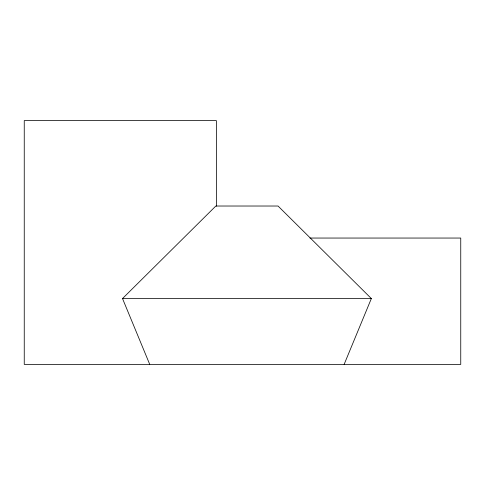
<?xml version="1.0" encoding="UTF-8"?>
<svg xmlns="http://www.w3.org/2000/svg" width="485" height="485" viewBox="0 0 485 485"><rect width="100%" height="100%" fill="white"/><g stroke="black" fill="none" stroke-linecap="round" stroke-linejoin="round"><path stroke-width="0.73" d="M344.132 364.393L371.346 298.554L278.038 206.022L215.831 206.022L122.517 298.554L149.732 364.393M309.951 238.05L460.75 238.05L460.75 364.393L24.25 364.393L24.25 120.607L216.365 120.607L216.365 206.161M122.517 298.554L371.346 298.554"/></g></svg>
